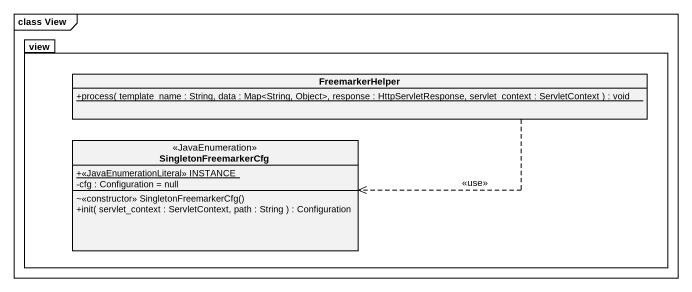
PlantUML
@startuml
mainframe class View
hide circle
hide empty members
skinparam classAttributeIconSize 0
package view {
  class FreemarkerHelper {
    {static} +process( template_name : String, data : Map<String, Object>, response : HttpServletResponse, servlet_context : ServletContext ) : void
  }
  class SingletonFreemarkerCfg <<JavaEnumeration>> {
    {static} +<<JavaEnumerationLiteral>> INSTANCE
    -cfg : Configuration = null
    ~<<constructor>> SingletonFreemarkerCfg()
    +init( servlet_context : ServletContext, path : String ) : Configuration
  }
}
FreemarkerHelper ..> SingletonFreemarkerCfg : <<use>>
@enduml
